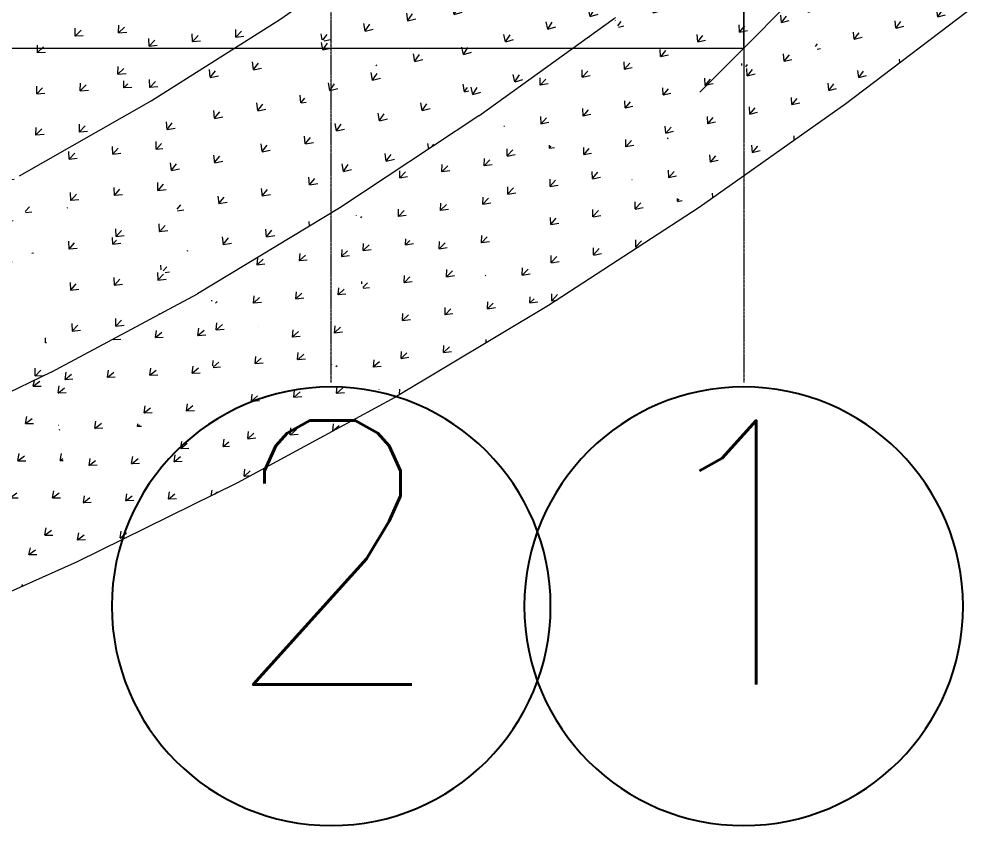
# Model space of a CAD drawing. Header units: millimetres. Extents: x 15878 to 679837, y -72324 to 391440.
# Drawn here: x 84212 to 89735, y -21004 to -16410 of the extents above; entities that cross this region are included whole.
import ezdxf

# ---------------------------------------------------------------- set-up
doc = ezdxf.new("R2010")
doc.units = ezdxf.units.MM
doc.linetypes.add('Grid Line__1_200_', pattern=[10.5, 6, -1.5, 1.5, -1.5])
for name, color, linetype, lineweight in [('A-ANNO-DIMS', 211, 'Continuous', 5), ('A-ANNO-DIMS-500', 211, 'Continuous', 5), ('A-ANNO-NOTE', 131, 'Continuous', 25), ('A-FLOR', 192, 'Continuous', 5), ('A-FLOR-PATT', 8, 'Continuous', 5), ('S-GRID', 1, 'Continuous', 5)]:
    doc.layers.add(name, color=color, linetype=linetype, lineweight=lineweight)
doc.styles.add('Arial', font='arial.ttf', dxfattribs={"width": 0.7, "height": 737.649701})
doc.styles.add('RomanS', font='romans__.ttf', dxfattribs={"height": 1504.746835})
doc.dimstyles.new('Linear_-_1_5mm_Arial', dxfattribs={"dimscale": 304.8, "dimtxt": 750, "dimasz": 1.64042, "dimexe": 1.64042, "dimexo": 0.0625, "dimgap": 0.82021, "dimtad": 1, "dimdec": 0, "dimzin": 0, "dimdsep": 46, "dimtxsty": 'Arial', "dimblk1": 'OBLIQUE', "dimblk2": 'OBLIQUE', "dimsah": 1, "dimcen": 0.09, "dimadec": 0, "dimazin": 0, "dimtfac": 1, "dimtdec": 4, "dimtix": 1, "dimtmove": 0, "dimatfit": 3, "dimfxl": 1.64042, "dimfxlon": 1, "dimtvp": 1, "dimtolj": 1, "dimtzin": 0, "dimarcsym": 2})

# ---------------------------------------------------------------- blocks, each defined once
blk = doc.blocks.new('DIMBLOCK22-1_F')
at = {"layer": 'A-ANNO-DIMS-500'}
for p, q in [((40689.3, -16073.8), (40689.3, -17073.8)), ((40689.3, -16573.8), (40689.3, -16073.8)), ((88339.3, -16073.8), (88339.3, -17073.8)), ((88339.3, -16573.8), (88339.3, -16073.8)), ((40689.3, -16573.8), (40939.3, -16323.8)), ((88339.3, -16573.8), (88589.3, -16323.8)), ((40689.3, -16573.8), (40439.3, -16823.8)), ((40689.3, -16573.8), (88339.3, -16573.8)), ((88339.3, -16573.8), (88089.3, -16823.8))]:
    blk.add_line(p, q, dxfattribs=at)
at = {"layer": 'A-ANNO-DIMS-500', "color": 0, "insert": (63533.5, -15366.9), "char_height": 737.65, "width": 2353.846, "attachment_point": 1, "line_spacing_factor": 0.938532, "style": 'Arial'}
blk.add_mtext('47650', dxfattribs=at)
blk = doc.blocks.new('_Oblique')
at = {"color": 0, "linetype": 'ByBlock', "lineweight": -2}
blk.add_line((-0.5, -0.5), (0.5, 0.5), dxfattribs=at)
blk = doc.blocks.new('DLN_Generic Grid Head - Scale-1_500-2074307-1_F')
at = {"layer": 'A-ANNO-NOTE'}
for start, end in [(360, 180), (180, 360)]:
    blk.add_arc((0, 2.5), 2.5, start, end, dxfattribs=at)

msp = doc.modelspace()

# ---------------------------------------------------------------- hatches: boundary and pattern name
at = {"layer": 'A-FLOR-PATT'}
h = msp.add_hatch(dxfattribs=at)
h.set_pattern_fill('FP_476', color=256, style=0, pattern_type=2)
h.set_pattern_definition([(45.263, (-21311.94, -39012.26), (4.0235, 235.6855), [47.337, -309.703]), (4.149, (-21311.94, -39012.26), (4.02265, 235.6847), [46.487, -201.443]), (89.022, (-21311.94, -39012.26), (-247.2802, -17.9369), [44.197, -191.522])])
h.paths.add_polyline_path([(84964, -16873.9), (84750.4, -15774.6), (84048.9, -16211.4), (84598.6, -16609.3)], flags=0)
h = msp.add_hatch(dxfattribs=at)
h.set_pattern_fill('FP_475', color=256, style=0, pattern_type=2)
h.set_pattern_definition([(46.956, (-21074.7, -41655), (-3.6754, 235.06937), [47.281, -309.332]), (5.905, (-21074.7, -41655), (-3.67726, 235.069), [46.575, -201.827]), (90.896, (-21074.7, -41655), (-247.0846, -25.5549), [44.081, -191.017])])
h.paths.add_polyline_path([(84964, -16873.9), (85696.6, -16409.8), (84750.4, -15774.6), (84912.6, -16609.3)], flags=0)
h = msp.add_hatch(dxfattribs=at)
h.set_pattern_fill('FP_150', color=256, style=0, pattern_type=2)
h.set_pattern_definition([(51.175, (-5571.53, -55119.98), (-15.73267, 221.28656), [47.06, -307.887]), (13.053, (-5571.53, -55119.98), (-15.73256, 221.28646), [45.859, -198.724]), (94.067, (-5571.53, -55119.98), (-238.2641, -55.2415), [41.596, -180.249])])
h.paths.add_polyline_path([(88921.5, -16891.7), (88357.8, -15818.3), (87602.7, -16403.2), (88357.8, -16682.9)], flags=0)
h = msp.add_hatch(dxfattribs=at)
h.set_pattern_fill('FP_147', color=256, style=0, pattern_type=2)
h.set_pattern_definition([(53.05, (-5265.13, -58026.97), (-25.29085, 218.71677), [46.862, -306.596]), (15.01, (-5265.13, -58026.97), (-25.29076, 218.71647), [46.155, -200.005]), (96.596, (-5265.13, -58026.97), (-237.7606, -63.75303), [41.283, -178.891])])
h.paths.add_polyline_path([(88921.5, -16891.7), (89734.9, -16270.9), (88357.8, -15818.3), (88665, -16403.2)], flags=0)
h = msp.add_hatch(dxfattribs=at)
h.set_pattern_fill('FP_316', color=256, style=0, pattern_type=2)
h.set_pattern_definition([(54.871, (-22070.36, -51012.07), (-39.39715, 231.535), [47.056, -307.865]), (13.555, (-22070.36, -51012.07), (-39.3942, 231.53516), [46.989, -203.618]), (99.656, (-22070.36, -51012.07), (-243.6266, -58.7362), [44.037, -190.826])])
h.paths.add_polyline_path([(86830, -16959.8), (86411.4, -15912.5), (85696.6, -16409.8), (86107.7, -16609.3)], flags=0)
h = msp.add_hatch(dxfattribs=at)
h.set_pattern_fill('FP_318', color=256, style=0, pattern_type=2)
h.set_pattern_definition([(58.019, (-20867.36, -55285.12), (-53.13199, 227.93716), [46.928, -307.024]), (16.724, (-20867.36, -55285.12), (-53.13094, 227.93723), [47.105, -204.12]), (103.121, (-20867.36, -55285.12), (-240.5984, -72.2922), [43.884, -190.164])])
h.paths.add_polyline_path([(86830, -16959.8), (87602.7, -16403.2), (86411.4, -15912.5), (86689.9, -16609.3)], flags=0)
h = msp.add_hatch(dxfattribs=at)
h.set_pattern_fill('FP_474', color=256, style=0, pattern_type=2)
h.set_pattern_definition([(44.892, (-21606.26, -39145.31), (4.44242, 234.27915), [47.237, -309.049]), (3.963, (-21606.26, -39145.31), (4.44206, 234.2792), [46.605, -201.954]), (88.913, (-21606.26, -39145.3), (-247.96444, -17.17506), [43.935, -190.386])])
h.paths.add_polyline_path([(84212.4, -17300.6), (84964, -16873.9), (84048.9, -16211.4), (84148.3, -16873.9)], flags=0)
h = msp.add_hatch(dxfattribs=at)
h.set_pattern_fill('FP_317', color=256, style=0, pattern_type=2)
h.set_pattern_definition([(51.395, (-23247.13, -46596.44), (-24.70701, 233.62741), [47.101, -308.154]), (10.124, (-23247.13, -46596.44), (-24.7064, 233.6268), [46.925, -203.34]), (96.037, (-23247.13, -46596.44), (-246.3676, -43.9926), [44.049, -190.881])])
h.paths.add_polyline_path([(86038.4, -17484.2), (85696.6, -16409.8), (84964, -16873.9), (85696.6, -17290)], flags=0)
h = msp.add_hatch(dxfattribs=at)
h.set_pattern_fill('FP_328', color=256, style=0, pattern_type=2)
h.set_pattern_definition([(54.675, (-22206.84, -51084.81), (-39.118, 230.76105), [46.979, -307.358]), (13.446, (-22206.84, -51084.8), (-39.1169, 230.7615), [47.04, -203.838]), (99.621, (-22206.84, -51084.8), (-244.00114, -58.33645), [43.885, -190.168])])
h.paths.add_polyline_path([(86038.4, -17484.2), (86830, -16959.8), (85696.6, -16409.8), (85760.1, -16609.3)], flags=0)
h = msp.add_hatch(dxfattribs=at)
h.set_pattern_fill('FP_144', color=256, style=0, pattern_type=2)
h.set_pattern_definition([(48.529, (-5877.39, -52558.96), (-4.36971, 220.75776), [47.079, -308.016]), (10.713, (-5877.4, -52558.96), (-4.3718, 220.758), [45.708, -198.068]), (91.134, (-5877.4, -52558.96), (-239.52813, -45.3133), [41.4, -179.401])])
h.paths.add_polyline_path([(88085.4, -17482.2), (87602.7, -16403.2), (86830, -16959.8), (87602.7, -17281.4)], flags=0)
h = msp.add_hatch(dxfattribs=at)
h.set_pattern_fill('FP_146', color=256, style=0, pattern_type=2)
h.set_pattern_definition([(50.498, (-5811.8, -55608.66), (-14.71351, 218.37587), [46.859, -306.573]), (12.781, (-5811.8, -55608.66), (-14.7167, 218.37503), [46.053, -199.564]), (93.855, (-5811.8, -55608.66), (-239.5329, -54.33514), [41.038, -177.832])])
h.paths.add_polyline_path([(88085.4, -17482.2), (88921.5, -16891.7), (87602.7, -16403.2), (87851.7, -16959.8)], flags=0)
h = msp.add_hatch(dxfattribs=at)
h.set_pattern_fill('FP_310', color=256, style=0, pattern_type=2)
h.set_pattern_definition([(47.781, (-24287.26, -41925.28), (-9.4255, 234.90264), [47.141, -308.417]), (6.528, (-24287.26, -41925.28), (-9.42687, 234.9023), [46.869, -203.1]), (92.298, (-24287.26, -41925.28), (-248.34825, -28.41785), [44.08, -191.012])])
h.paths.add_polyline_path([(85227.3, -17973.5), (84964, -16873.9), (84212.4, -17300.6), (84964, -17798.9)], flags=0)
h = msp.add_hatch(dxfattribs=at)
h.set_pattern_fill('FP_306', color=256, style=0, pattern_type=2)
h.set_pattern_definition([(51.204, (-23411.1, -46633.12), (-24.45928, 232.88967), [47.031, -307.697]), (10.017, (-23411.1, -46633.12), (-24.4578, 232.88993), [46.975, -203.558]), (95.995, (-23411.1, -46633.12), (-246.71506, -43.57665), [43.907, -190.263])])
h.paths.add_polyline_path([(85227.3, -17973.5), (86038.4, -17484.2), (84964, -16873.9)], flags=0)
h = msp.add_hatch(dxfattribs=at)
h.set_pattern_fill('FP_145', color=256, style=0, pattern_type=2)
h.set_pattern_definition([(45.694, (-6147.11, -49885.01), (7.6566, 219.48943), [47.094, -308.113]), (8.213, (-6147.11, -49885.01), (7.65564, 219.48976), [45.552, -197.392]), (88.002, (-6147.11, -49885.01), (-240.4521, -34.70283), [41.179, -178.444])])
h.paths.add_polyline_path([(87228.1, -18040.5), (86830, -16959.8), (86038.4, -17484.2), (86913.8, -17893.5)], flags=0)
h = msp.add_hatch(dxfattribs=at)
h.set_pattern_fill('FP_158', color=256, style=0, pattern_type=2)
h.set_pattern_definition([(47.767, (-6195.3, -53052.37), (-3.31636, 217.4963), [46.866, -306.616]), (10.402, (-6195.3, -53052.37), (-3.3122, 217.4965), [45.925, -199.009]), (90.873, (-6195.3, -53052.37), (-240.90814, -44.22564), [40.785, -176.736])])
h.paths.add_polyline_path([(87228.1, -18040.5), (88085.4, -17482.2), (86830, -16959.8), (87023.2, -17484.2)], flags=0)
h = msp.add_hatch(dxfattribs=at)
h.set_pattern_fill('FP_302', color=256, style=0, pattern_type=2)
h.set_pattern_definition([(44.128, (-24944.92, -37159.8), (6.09716, 235.1818), [47.181, -308.679]), (2.891, (-24944.92, -37159.8), (6.0961, 235.1818), [46.81, -202.841]), (88.515, (-24944.92, -37159.8), (-249.33303, -12.5907), [44.111, -191.149])])
h.paths.add_polyline_path([(84393.8, -18420.9), (84212.4, -17300.6), (83442.2, -17689.9), (84212.4, -18281.5)], flags=0)
h = msp.add_hatch(dxfattribs=at)
h.set_pattern_fill('FP_303', color=256, style=0, pattern_type=2)
h.set_pattern_definition([(47.566, (-24469.14, -41943.23), (-9.1722, 234.0921), [47.068, -307.939]), (6.406, (-24469.14, -41943.23), (-9.17363, 234.0921), [46.926, -203.346]), (92.244, (-24469.14, -41943.23), (-248.7104, -27.9227), [43.926, -190.346])])
h.paths.add_polyline_path([(84393.8, -18420.9), (85227.3, -17973.5), (84212.4, -17300.6)], flags=0)
h = msp.add_hatch(dxfattribs=at)
h.set_pattern_fill('FP_141', color=256, style=0, pattern_type=2)
h.set_pattern_definition([(42.735, (-6433.92, -47074.33), (20.0197, 217.54595), [47.108, -308.205]), (5.588, (-6433.92, -47074.33), (20.0167, 217.54593), [45.395, -196.714]), (84.742, (-6433.92, -47074.33), (-240.95903, -23.57154), [40.962, -177.503])])
h.paths.add_polyline_path([(86350.8, -18564.3), (86038.4, -17484.2), (85227.3, -17973.5), (86038.4, -18400)], flags=0)
h = msp.add_hatch(dxfattribs=at)
h.set_pattern_fill('FP_140', color=256, style=0, pattern_type=2)
h.set_pattern_definition([(44.891, (-6527.09, -50328.92), (8.67648, 216.09198), [46.883, -306.732]), (7.881, (-6527.1, -50328.92), (8.6752, 216.0925), [45.778, -198.37]), (87.701, (-6527.1, -50328.92), (-241.8425, -33.4756), [40.55, -175.717])])
h.paths.add_polyline_path([(86350.8, -18564.3), (87228.1, -18040.5), (86038.4, -17484.2), (86179.9, -17973.5)], flags=0)
h = msp.add_hatch(dxfattribs=at)
h.set_pattern_fill('FP_305', color=256, style=0, pattern_type=2)
h.set_pattern_definition([(43.946, (-25139, -37118.89), (6.29262, 234.51155), [47.124, -308.306]), (2.787, (-25139, -37118.9), (6.29077, 234.51126), [46.858, -203.053]), (88.463, (-25139, -37118.9), (-249.6157, -12.15006), [43.987, -190.609])])
h.paths.add_polyline_path([(83541, -18831.1), (84393.8, -18420.9), (83442.2, -17689.9), (83531.2, -18716.9)], flags=0)
h = msp.add_hatch(dxfattribs=at)
h.set_pattern_fill('FP_142', color=256, style=0, pattern_type=2)
h.set_pattern_definition([(39.66, (-7030.02, -44088.68), (32.1738, 214.80978), [47.098, -308.14]), (2.827, (-7030.02, -44088.68), (32.1726, 214.8102), [45.3, -196.298]), (81.482, (-7030.02, -44088.68), (-241.30366, -11.9155), [40.726, -176.48])])
h.paths.add_polyline_path([(85454.8, -19051.6), (85227.3, -17973.5), (84393.8, -18420.9)], flags=0)
h = msp.add_hatch(dxfattribs=at)
h.set_pattern_fill('FP_139', color=256, style=0, pattern_type=2)
h.set_pattern_definition([(41.921, (-6852.99, -47436.82), (20.9657, 214.15055), [46.909, -306.901]), (5.243, (-6852.99, -47436.82), (20.96363, 214.15064), [45.621, -197.689]), (84.409, (-6853, -47436.82), (-242.29184, -22.2341), [40.345, -174.829])])
h.paths.add_polyline_path([(85454.8, -19051.6), (86350.8, -18564.3), (85227.3, -17973.5)], flags=0)
h = msp.add_hatch(dxfattribs=at)
h.set_pattern_fill('FP_138', color=256, style=0, pattern_type=2)
h.set_pattern_definition([(36.732, (-7547.67, -40929.83), (43.80357, 212.0862), [47.114, -308.241]), (0.105, (-7547.67, -40929.83), (43.8034, 212.08663), [45.186, -195.807]), (78.331, (-7547.67, -40929.83), (-240.99247, -0.44365), [40.606, -175.957])])
h.paths.add_polyline_path([(84541.2, -19501.3), (84393.8, -18420.9), (83541, -18831.1)], flags=0)
h = msp.add_hatch(dxfattribs=at)
h.set_pattern_fill('FP_143', color=256, style=0, pattern_type=2)
h.set_pattern_definition([(38.986, (-7404.77, -44287.49), (32.88946, 212.05304), [46.944, -307.127]), (2.53, (-7404.77, -44287.49), (32.8865, 212.0534), [45.481, -197.085]), (81.184, (-7404.77, -44287.49), (-242.32973, -10.7056), [40.235, -174.353])])
h.paths.add_polyline_path([(84541.2, -19501.3), (85454.8, -19051.6), (84393.8, -18420.9)], flags=0)
h = msp.add_hatch(dxfattribs=at)
h.set_pattern_fill('FP_134', color=256, style=0, pattern_type=2)
h.set_pattern_definition([(36.144, (-7888.64, -41022.1), (44.37152, 209.7217), [46.988, -307.418]), (359.837, (-7888.64, -41022.1), (44.3718, 209.7216), [45.342, -196.483]), (78.054, (-7888.64, -41022.1), (-241.82473, 0.68814), [40.193, -174.171])])
h.paths.add_polyline_path([(83611.6, -19915.1), (84541.2, -19501.3), (83541, -18831.1), (83590.2, -19586.3)], flags=0)

# ---------------------------------------------------------------- linework, layer by layer
at = {"layer": 'A-FLOR'}
for p, q in [((85696.6, -16409.8), (86411.4, -15912.5)), ((89734.9, -16270.9), (88921.5, -16891.7)), ((84964, -16873.9), (85696.6, -16409.8)), ((86830, -16959.8), (87602.7, -16403.2)), ((84212.4, -17300.6), (84964, -16873.9)), ((88921.5, -16891.7), (88085.4, -17482.2)), ((86830, -16959.8), (86038.4, -17484.2)), ((86038.4, -17484.2), (85227.3, -17973.5)), ((86038.4, -17484.2), (86038.4, -17484.2)), ((88085.4, -17482.2), (87228.1, -18040.5)), ((84393.8, -18420.9), (85227.3, -17973.5)), ((87228.1, -18040.5), (86350.8, -18564.3)), ((84393.8, -18420.9), (83541, -18831.1)), ((86350.8, -18564.3), (85454.8, -19051.6)), ((85454.8, -19051.6), (84541.2, -19501.3)), ((84541.2, -19501.3), (83611.6, -19915.1))]:
    msp.add_line(p, q, dxfattribs=at)
at = {"layer": 'S-GRID', "color": 254, "linetype": 'Grid Line__1_200_'}
for p, q in [((85989.3, -18478.8), (85989.3, -5978.8)), ((88339.3, -5978.8), (88339.3, -18478.8))]:
    msp.add_line(p, q, dxfattribs=at)

# ---------------------------------------------------------------- block references
at = {"layer": 'A-ANNO-NOTE', "xscale": 500, "yscale": 500, "zscale": 500}
for p in [(85989.3, -21004.3), (88339.3, -21004.3)]:
    msp.add_blockref('DLN_Generic Grid Head - Scale-1_500-2074307-1_F', p, dxfattribs=at)

# ---------------------------------------------------------------- texts
at = {"layer": 'A-ANNO-NOTE', "lineweight": 5, "char_height": 1504.747, "width": 1710, "attachment_point": 2, "line_spacing_factor": 0.964689, "style": 'RomanS'}
for s, insert in [('\\fRomanS|b0|i0|c134|p2|;2', (85996.3, -18695.9)), ('\\fRomanS|b0|i0|c134|p2|;1', (88346.3, -18695.9))]:
    msp.add_mtext(s, dxfattribs=dict(at, insert=insert))

# ---------------------------------------------------------------- dimensions: what is measured, and where the dimension line sits
at = {"layer": 'A-ANNO-DIMS'}
dim = msp.add_linear_dim(base=(88339.3, -16573.8), p1=(40689.3, -16073.8), p2=(88339.3, -16073.8), dimstyle='Linear_-_1_5mm_Arial', override={"dimpost": '<>', "dimfxl": 47650}, dxfattribs=at)
dim.commit()
dim.dimension.update_dxf_attribs({"geometry": 'DIMBLOCK22-1_F', "text_midpoint": (64514.3, -15947.2)})

doc.saveas('drawing.dxf')
